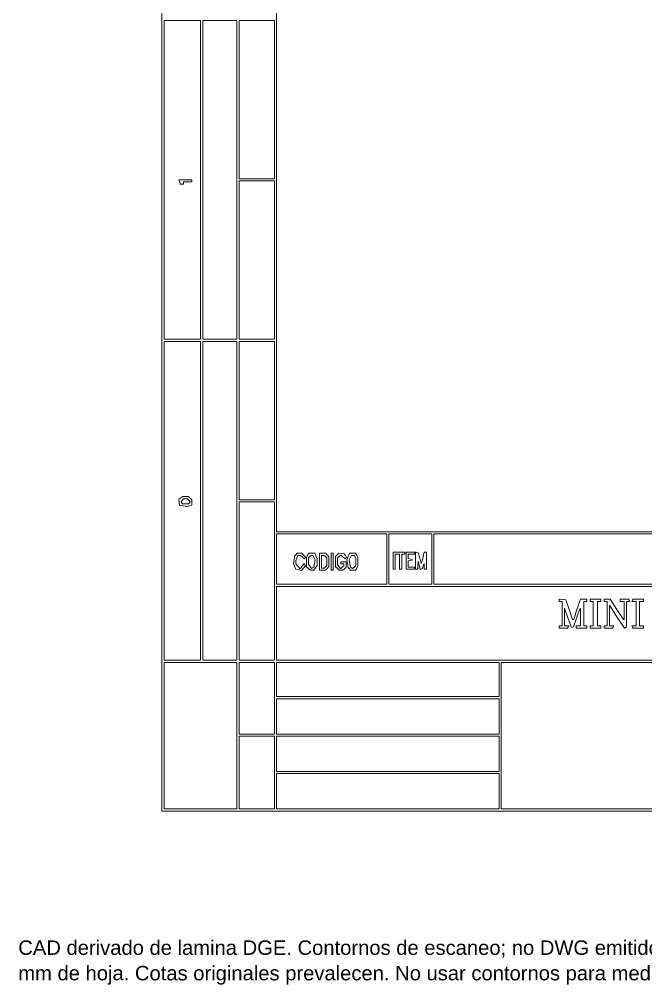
# Paper-space layout 'AN-11-DGE-066-A' of a CAD drawing. Header units: metres, sheet in millimetres. Extents: x 12 to 192, y 4 to 291.
# Drawn here: x 12.1 to 85.8, y 4.5 to 118.1 of the extents above; entities that cross this region are included whole.
import ezdxf

# ---------------------------------------------------------------- set-up
doc = ezdxf.new("R2010")
doc.units = ezdxf.units.M
doc.layers.add('DGE_CONTORNOS', color=7, linetype='Continuous', lineweight=0)
doc.layers.add('DGE_DATOS', color=7, linetype='Continuous', lineweight=0)
doc.styles.add('DGE_ARIAL', font='arial.ttf')

# ---------------------------------------------------------------- blocks, each defined once
blk = doc.blocks.new('LP_REF_DGE_MT_066_A')
at = {"layer": 'DGE_CONTORNOS'}
for points in [[(28.91, 147.08), (28.91, 24.92), (110.59, 24.92), (192.27, 24.92), (192.27, 147.08), (192.27, 269.25), (110.59, 269.25), (28.91, 269.25)], [(192.02, 163.39), (192.02, 57.79), (117.2, 57.79), (42.39, 57.79), (42.39, 163.39), (42.39, 269), (117.2, 269), (192.02, 269)], [(33.45, 99.23), (33.45, 80.46), (31.31, 80.46), (29.17, 80.46), (29.17, 99.23), (29.17, 117.99), (31.31, 117.99), (33.45, 117.99)], [(37.73, 99.23), (37.73, 80.46), (35.72, 80.46), (33.7, 80.46), (33.7, 99.23), (33.7, 117.99), (35.72, 117.99), (37.73, 117.99)], [(42.14, 108.67), (42.14, 99.35), (40.06, 99.35), (37.98, 99.35), (37.98, 108.67), (37.98, 117.99), (40.06, 117.99), (42.14, 117.99)], [(30.98, 99.03), (31.06, 98.83), (31.06, 98.77), (31.06, 98.72), (31.24, 98.72), (31.43, 98.72), (31.43, 98.85), (31.43, 98.97), (31.94, 98.97), (32.44, 98.97), (32.44, 99.1), (32.44, 99.23), (31.67, 99.23), (30.9, 99.23)], [(42.14, 89.78), (42.14, 80.46), (40.06, 80.46), (37.98, 80.46), (37.98, 89.78), (37.98, 99.1), (40.06, 99.1), (42.14, 99.1)], [(33.45, 61.44), (33.45, 42.68), (31.31, 42.68), (29.17, 42.68), (29.17, 61.44), (29.17, 80.21), (31.31, 80.21), (33.45, 80.21)], [(37.73, 61.44), (37.73, 42.68), (35.72, 42.68), (33.7, 42.68), (33.7, 61.44), (33.7, 80.21), (35.72, 80.21), (37.73, 80.21)], [(42.14, 70.89), (42.14, 61.57), (40.06, 61.57), (37.98, 61.57), (37.98, 70.89), (37.98, 80.21), (40.06, 80.21), (42.14, 80.21)], [(31.13, 61.78), (30.91, 61.62), (30.95, 61.25), (30.99, 60.88), (31.42, 60.84), (31.85, 60.79), (32.14, 60.87), (32.44, 60.94), (32.44, 61.25), (32.44, 61.55), (32.24, 61.75), (32.05, 61.95), (31.7, 61.95), (31.36, 61.95)], [(32.06, 61.51), (32.21, 61.33), (32.13, 61.2), (32.05, 61.07), (31.69, 61.07), (31.32, 61.07), (31.24, 61.2), (31.16, 61.33), (31.31, 61.51), (31.46, 61.69), (31.69, 61.69), (31.91, 61.69)], [(42.14, 52), (42.14, 42.68), (40.06, 42.68), (37.98, 42.68), (37.98, 52), (37.98, 61.32), (40.06, 61.32), (42.14, 61.32)], [(55.36, 54.58), (55.36, 51.62), (48.88, 51.62), (42.39, 51.62), (42.39, 54.58), (42.39, 57.54), (48.88, 57.54), (55.36, 57.54)], [(60.65, 54.58), (60.65, 51.62), (58.13, 51.62), (55.62, 51.62), (55.62, 54.58), (55.62, 57.54), (58.13, 57.54), (60.65, 57.54)], [(185.84, 54.58), (185.84, 51.62), (123.37, 51.62), (60.91, 51.62), (60.91, 54.58), (60.91, 57.54), (123.37, 57.54), (185.84, 57.54)], [(44.67, 55.09), (44.52, 54.92), (44.45, 54.5), (44.39, 54.08), (44.52, 53.73), (44.65, 53.39), (44.99, 53.3), (45.33, 53.22), (45.56, 53.5), (45.79, 53.79), (45.71, 53.92), (45.63, 54.05), (45.39, 53.75), (45.16, 53.45), (44.91, 53.74), (44.66, 54.04), (44.66, 54.21), (44.66, 54.37), (44.78, 54.7), (44.9, 55.02), (45.05, 55.02), (45.21, 55.02), (45.44, 54.81), (45.67, 54.6), (45.75, 54.68), (45.83, 54.77), (45.6, 55.02), (45.37, 55.27), (45.09, 55.27), (44.81, 55.27)], [(46.05, 55.03), (45.92, 54.78), (45.92, 54.23), (45.92, 53.67), (46.15, 53.46), (46.38, 53.26), (46.58, 53.26), (46.78, 53.26), (46.98, 53.54), (47.18, 53.82), (47.18, 54.22), (47.18, 54.63), (47.03, 54.95), (46.88, 55.27), (46.53, 55.27), (46.18, 55.27)], [(46.81, 54.75), (46.95, 54.49), (46.87, 54.07), (46.79, 53.64), (46.65, 53.56), (46.51, 53.47), (46.34, 53.7), (46.17, 53.93), (46.17, 54.33), (46.17, 54.72), (46.32, 54.87), (46.47, 55.02), (46.57, 55.02), (46.66, 55.02)], [(47.43, 54.26), (47.43, 53.26), (47.79, 53.26), (48.15, 53.26), (48.35, 53.49), (48.56, 53.72), (48.56, 54.3), (48.56, 54.88), (48.36, 55.07), (48.17, 55.27), (47.8, 55.27), (47.43, 55.27)], [(48.16, 54.87), (48.31, 54.72), (48.31, 54.26), (48.31, 53.81), (48.16, 53.66), (48.01, 53.51), (47.84, 53.51), (47.68, 53.51), (47.68, 54.26), (47.68, 55.02), (47.84, 55.02), (48.01, 55.02)], [(48.81, 54.26), (48.81, 53.26), (48.94, 53.26), (49.07, 53.26), (49.07, 54.26), (49.07, 55.27), (48.94, 55.27), (48.81, 55.27)], [(49.52, 55.08), (49.32, 54.88), (49.32, 54.27), (49.32, 53.67), (49.55, 53.46), (49.78, 53.26), (49.98, 53.26), (50.18, 53.26), (50.38, 53.45), (50.58, 53.65), (50.58, 53.96), (50.58, 54.26), (50.26, 54.26), (49.95, 54.26), (49.95, 54.14), (49.95, 54.01), (50.14, 54.01), (50.33, 54.01), (50.33, 53.9), (50.33, 53.79), (50.12, 53.62), (49.92, 53.45), (49.75, 53.69), (49.57, 53.93), (49.57, 54.34), (49.57, 54.74), (49.76, 54.9), (49.95, 55.05), (50.2, 54.83), (50.45, 54.6), (50.54, 54.69), (50.63, 54.78), (50.5, 54.99), (50.36, 55.21), (50.05, 55.25), (49.73, 55.29)], [(50.83, 54.89), (50.67, 54.51), (50.74, 54.06), (50.82, 53.61), (50.96, 53.43), (51.11, 53.26), (51.41, 53.26), (51.7, 53.26), (51.83, 53.5), (51.96, 53.74), (51.96, 54.26), (51.96, 54.78), (51.83, 55.03), (51.7, 55.27), (51.34, 55.27), (50.99, 55.27)], [(51.63, 54.82), (51.71, 54.62), (51.71, 54.21), (51.71, 53.79), (51.53, 53.64), (51.34, 53.49), (51.22, 53.56), (51.09, 53.64), (51.01, 54.07), (50.93, 54.49), (51.07, 54.75), (51.22, 55.02), (51.39, 55.02), (51.56, 55.02)], [(56.12, 54.39), (56.12, 53.38), (56.25, 53.38), (56.37, 53.38), (56.37, 54.26), (56.37, 55.15), (56.62, 55.15), (56.87, 55.15), (56.87, 54.26), (56.87, 53.38), (57, 53.38), (57.13, 53.38), (57.13, 54.26), (57.13, 55.15), (57.32, 55.15), (57.5, 55.15), (57.5, 55.27), (57.5, 55.4), (56.81, 55.4), (56.12, 55.4)], [(57.63, 54.39), (57.63, 53.38), (58.13, 53.38), (58.64, 53.38), (58.64, 53.51), (58.64, 53.63), (58.26, 53.63), (57.88, 53.63), (57.88, 54), (57.88, 54.37), (58.17, 54.43), (58.45, 54.48), (58.17, 54.58), (57.88, 54.67), (57.88, 54.91), (57.88, 55.15), (58.26, 55.15), (58.64, 55.15), (58.64, 55.27), (58.64, 55.4), (58.13, 55.4), (57.63, 55.4)], [(58.76, 54.4), (58.76, 53.38), (58.89, 53.38), (59.02, 53.38), (59.03, 53.85), (59.04, 54.33), (59.17, 53.85), (59.3, 53.37), (59.44, 53.42), (59.58, 53.46), (59.66, 53.77), (59.75, 54.08), (59.76, 53.73), (59.77, 53.38), (59.9, 53.38), (60.02, 53.38), (60.02, 54.39), (60.02, 55.4), (59.9, 55.4), (59.78, 55.4), (59.64, 54.86), (59.51, 54.33), (59.47, 54.2), (59.43, 54.08), (59.24, 54.7), (59.06, 55.32), (58.91, 55.37), (58.76, 55.42)], [(192.02, 47.02), (192.02, 42.68), (117.2, 42.68), (42.39, 42.68), (42.39, 47.02), (42.39, 51.37), (117.2, 51.37), (192.02, 51.37)], [(75.64, 49.74), (75.64, 49.6), (75.83, 49.6), (76.02, 49.6), (76.02, 48.16), (76.02, 46.71), (75.83, 46.71), (75.64, 46.71), (75.64, 46.58), (75.64, 46.46), (76.14, 46.46), (76.63, 46.46), (76.71, 46.58), (76.79, 46.71), (76.53, 46.71), (76.27, 46.71), (76.28, 47.75), (76.29, 48.79), (76.69, 47.65), (77.09, 46.52), (77.22, 46.55), (77.34, 46.59), (77.69, 47.61), (78.03, 48.63), (78.09, 48.7), (78.16, 48.76), (78.16, 47.74), (78.16, 46.71), (77.91, 46.71), (77.66, 46.71), (77.66, 46.58), (77.66, 46.46), (78.29, 46.46), (78.92, 46.46), (78.92, 46.58), (78.92, 46.71), (78.73, 46.71), (78.54, 46.71), (78.54, 48.16), (78.54, 49.6), (78.73, 49.6), (78.92, 49.6), (78.92, 49.73), (78.92, 49.86), (78.55, 49.86), (78.18, 49.86), (77.93, 49.19), (77.68, 48.53), (77.52, 48), (77.36, 47.46), (77.28, 47.46), (77.21, 47.46), (76.83, 48.63), (76.44, 49.79), (76.04, 49.83), (75.64, 49.87)], [(79.29, 49.73), (79.29, 49.6), (79.48, 49.6), (79.67, 49.6), (79.67, 48.16), (79.67, 46.71), (79.48, 46.71), (79.29, 46.71), (79.29, 46.58), (79.29, 46.46), (79.92, 46.46), (80.55, 46.46), (80.55, 46.58), (80.55, 46.71), (80.36, 46.71), (80.17, 46.71), (80.17, 48.16), (80.17, 49.6), (80.36, 49.6), (80.55, 49.6), (80.55, 49.73), (80.55, 49.86), (79.92, 49.86), (79.29, 49.86)], [(80.93, 49.73), (80.93, 49.6), (81.12, 49.6), (81.31, 49.6), (81.31, 48.16), (81.31, 46.71), (81.12, 46.71), (80.93, 46.71), (80.93, 46.58), (80.93, 46.46), (81.43, 46.46), (81.92, 46.46), (82, 46.58), (82.08, 46.71), (81.82, 46.71), (81.56, 46.71), (81.56, 47.94), (81.56, 49.16), (82.45, 47.8), (83.33, 46.44), (83.45, 46.52), (83.58, 46.6), (83.58, 48.1), (83.58, 49.6), (83.77, 49.6), (83.97, 49.6), (83.89, 49.73), (83.81, 49.86), (83.32, 49.86), (82.82, 49.86), (82.82, 49.73), (82.82, 49.6), (83.07, 49.6), (83.32, 49.6), (83.32, 48.53), (83.32, 47.46), (83.27, 47.46), (83.22, 47.46), (82.45, 48.66), (81.67, 49.86), (81.3, 49.86), (80.93, 49.86)], [(84.27, 49.73), (84.19, 49.6), (84.45, 49.6), (84.71, 49.6), (84.71, 48.16), (84.71, 46.71), (84.45, 46.71), (84.19, 46.71), (84.27, 46.58), (84.35, 46.46), (84.97, 46.46), (85.59, 46.46), (85.59, 46.58), (85.59, 46.71), (85.34, 46.71), (85.09, 46.71), (85.09, 48.16), (85.09, 49.6), (85.34, 49.6), (85.59, 49.6), (85.59, 49.73), (85.59, 49.86), (84.97, 49.86), (84.35, 49.86)], [(37.73, 33.8), (37.73, 25.17), (33.45, 25.17), (29.17, 25.17), (29.17, 33.8), (29.17, 42.43), (33.45, 42.43), (37.73, 42.43)], [(42.14, 38.21), (42.14, 33.99), (40.06, 33.99), (37.98, 33.99), (37.98, 38.21), (37.98, 42.43), (40.06, 42.43), (42.14, 42.43)], [(68.59, 40.41), (68.59, 38.4), (55.49, 38.4), (42.39, 38.4), (42.39, 40.41), (42.39, 42.43), (55.49, 42.43), (68.59, 42.43)], [(169.97, 33.8), (169.97, 25.17), (119.41, 25.17), (68.84, 25.17), (68.84, 33.8), (68.84, 42.43), (119.41, 42.43), (169.97, 42.43)], [(68.59, 36.07), (68.59, 33.99), (55.49, 33.99), (42.39, 33.99), (42.39, 36.07), (42.39, 38.14), (55.49, 38.14), (68.59, 38.14)], [(42.14, 29.45), (42.14, 25.17), (40.06, 25.17), (37.98, 25.17), (37.98, 29.45), (37.98, 33.74), (40.06, 33.74), (42.14, 33.74)], [(68.59, 31.66), (68.59, 29.58), (55.49, 29.58), (42.39, 29.58), (42.39, 31.66), (42.39, 33.74), (55.49, 33.74), (68.59, 33.74)], [(68.59, 27.25), (68.59, 25.17), (55.49, 25.17), (42.39, 25.17), (42.39, 27.25), (42.39, 29.33), (55.49, 29.33), (68.59, 29.33)]]:
    blk.add_lwpolyline(points, close=True, dxfattribs=at)
at = {"layer": 'DGE_DATOS', "style": 'DGE_ARIAL'}
for s, p in [('CAD derivado de lamina DGE. Contornos de escaneo; no DWG emitido por MINEM.', (12, 8)), ('mm de hoja. Cotas originales prevalecen. No usar contornos para medir piezas.', (12, 5))]:
    blk.add_text(s, height=1.7, dxfattribs=at).set_placement(p)

psp = doc.layouts.new('AN-11-DGE-066-A')

# ---------------------------------------------------------------- block references
at = {"layer": 'DGE_DATOS'}
psp.add_blockref('LP_REF_DGE_MT_066_A', (0, 0), dxfattribs=at)

doc.saveas('drawing.dxf')
